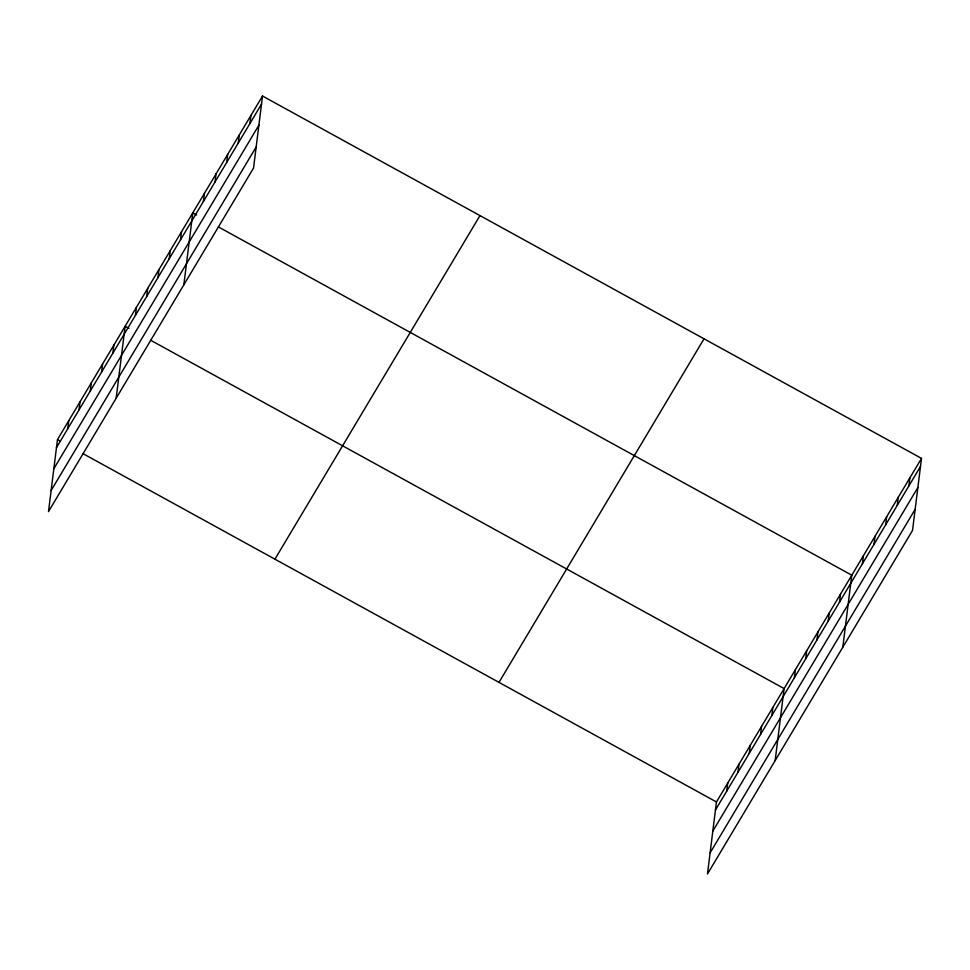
<?xml version="1.0" encoding="UTF-8"?>
<svg xmlns="http://www.w3.org/2000/svg" width="970" height="970" viewBox="0 0 970 970"><rect width="100%" height="100%" fill="white"/><g stroke="black" fill="none" stroke-linecap="round" stroke-linejoin="round"><path stroke-width="1.45" d="M262.518 96.03L57.472 439.592L48.5 511.614L253.546 168.04L262.518 96.03L921.5 458.386L912.527 530.408L707.482 873.97L716.454 801.96L921.5 458.386M67.742 428.764L68.749 420.701M79.019 409.861L80.025 401.798M90.295 390.971L91.301 382.907M101.583 372.068L102.577 364.005M112.859 353.177L113.854 345.114M116.17 398.233L125.142 326.223L128.974 328.333M135.412 315.383L136.418 307.32M146.688 296.493L147.695 288.429M157.964 277.59L158.971 269.527M169.241 258.699L170.247 250.636M180.517 239.796L181.523 231.733M183.839 284.853L192.8 212.842L196.643 214.952M203.421 201.433L204.427 193.369M215.037 181.96L216.043 173.897M226.653 162.499L227.659 154.436M238.28 143.026L239.287 134.963M249.896 123.554L250.903 115.491M726.724 791.12L727.73 783.057M738 772.229L739.007 764.166M749.276 753.326L750.283 745.263M760.553 734.435L761.559 726.372M771.829 715.533L772.835 707.469M775.151 760.601L784.112 688.579L150.726 340.288M794.394 677.739L795.4 669.676M805.67 658.848L806.676 650.785M816.946 639.945L817.952 631.894M828.222 621.055L829.229 612.991M839.499 602.152L840.505 594.101M842.809 647.22L851.781 575.198L218.383 226.907M862.403 563.788L863.397 555.725M874.019 544.328L875.025 536.264M885.634 524.855L886.641 516.792M897.262 505.382L898.256 497.319M908.878 485.921L909.884 477.858M56.466 447.655L261.512 104.093M53.835 468.765L258.893 125.191M51.131 490.505L256.177 146.943M274.934 559.169L479.98 215.607M498.992 682.383L704.038 338.809M715.448 810.023L920.494 466.449M712.817 831.12L917.862 487.558M710.113 852.872L915.159 509.298M57.472 439.592L60.031 440.998M83.056 453.669L716.454 801.96"/></g></svg>
